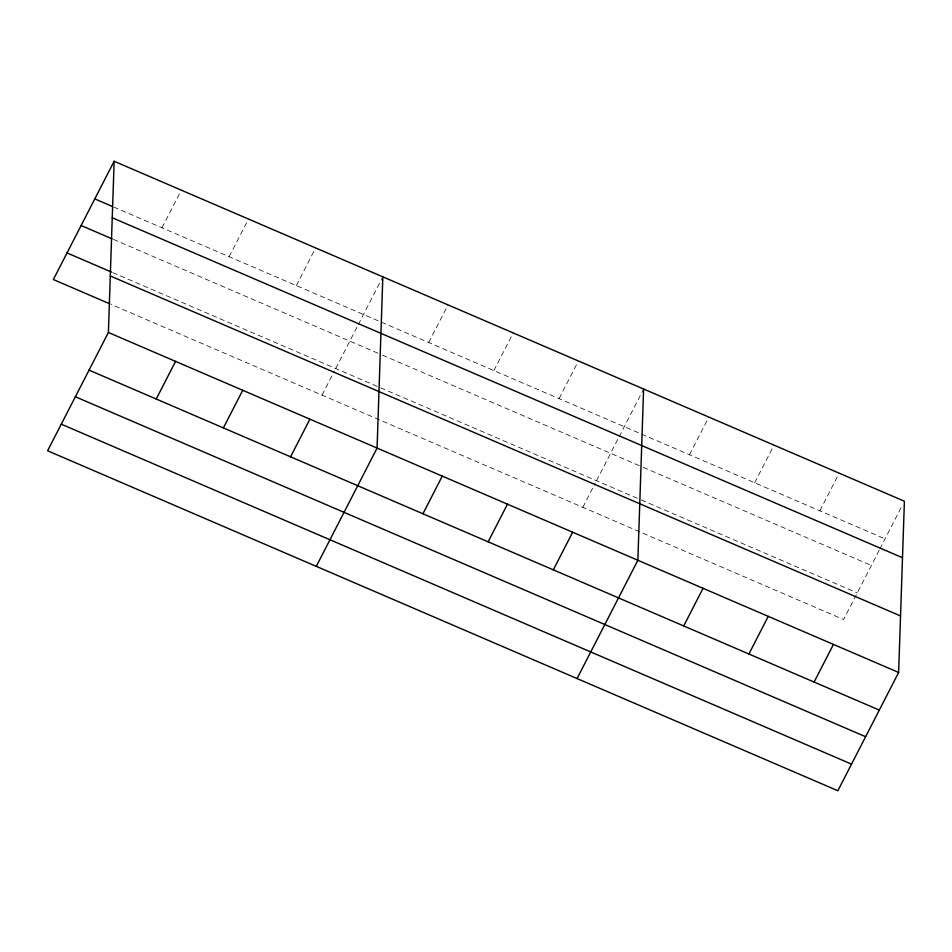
<?xml version="1.0" encoding="UTF-8"?>
<svg xmlns="http://www.w3.org/2000/svg" width="952" height="952" viewBox="0 0 952 952"><rect width="100%" height="100%" fill="white"/><g stroke="black" fill="none" stroke-linecap="round" stroke-linejoin="round"><path stroke-width="0.71" stroke-dasharray="4.76 3.57" d="M161.971 227.802L181.32 190.15M229.146 256.695L248.484 219.055M296.31 285.588L315.659 247.948M322.038 395.139L334.414 371.054M335.723 368.519L357.631 325.893M358.273 324.632L382.168 278.151M428.686 342.541L448.023 304.89M493.874 370.59L513.223 332.938M559.074 398.638L578.423 360.987M582.826 507.321L595.202 483.247M596.499 480.712L618.407 438.087M619.062 436.825L642.945 390.332M689.462 454.735L708.812 417.083M754.662 482.771L774.012 445.131M819.862 510.819L839.2 473.18M879.196 550.28L843.603 619.514L111.122 304.402M879.838 549.006L901.734 506.416M113.609 206.989L885.051 538.868M113.371 239.38L381.05 354.549M382.406 355.132L641.838 466.73M643.195 467.313L871.377 565.488M112.705 272.581L639.97 499.407M641.327 499.99L857.288 592.906"/><path stroke-width="1.43" d="M108.397 332.486L114.145 161.257L904.4 501.228L898.64 672.457L837.855 790.743L47.6 450.772L108.397 332.486L898.64 672.457M382.835 276.842L377.075 448.071L316.29 566.357M643.611 389.035L637.864 560.264L577.067 678.55M114.145 161.257L53.36 279.543L109.777 303.819M156.211 399.031L175.561 361.379M223.387 427.924L242.736 390.284M290.562 456.817L309.912 419.178M422.926 513.771L442.275 476.119M488.126 541.819L507.475 504.167M553.314 569.855L572.664 532.216M683.714 625.952L703.052 588.312M748.903 654L768.252 616.361M814.103 682.048L833.452 644.409M94.795 198.897L112.265 206.417M112.253 217.758L902.496 557.729M81.122 225.517L112.027 238.809M67.033 252.935L111.36 272.01M110.289 275.985L900.544 615.956M89.048 370.126L879.303 710.097M75.363 396.746L865.618 736.717M61.273 424.164L851.528 764.135"/></g></svg>
